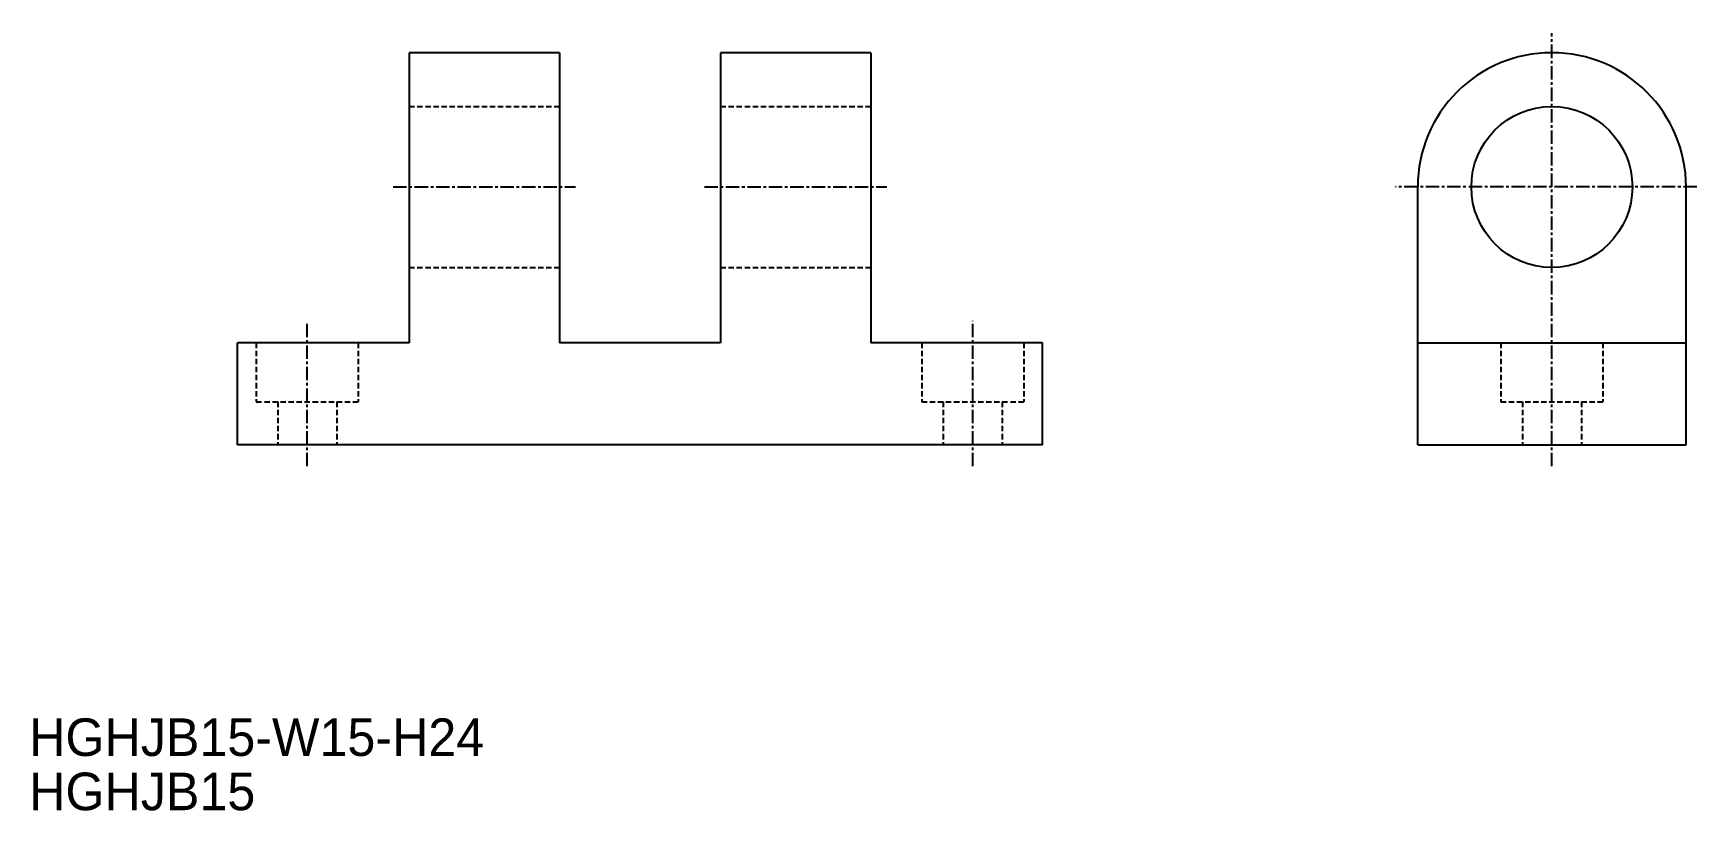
# Model space of a CAD drawing. Extents: x 7 to 162, y 4 to 77.
import ezdxf

# ---------------------------------------------------------------- set-up
doc = ezdxf.new("R2010")
doc.units = 0
doc.linetypes.add('CENTER', pattern=[2, 1.25, -0.25, 0.25, -0.25])
doc.linetypes.add('DASHED', pattern=[0.75, 0.5, -0.25])
doc.layers.get('0').update_dxf_attribs({"linetype": 'CONTINUOUS'})
doc.layers.add('CENTER', color=1, linetype='CENTER')

msp = doc.modelspace()

# ---------------------------------------------------------------- linework, layer by layer
at = {"color": 7, "linetype": 'CONTINUOUS'}
for p, q in [((55.75, 75.06), (41.75, 75.06)), ((41.75, 75.06), (41.75, 48.06)), ((55.75, 75.06), (55.75, 48.06)), ((84.75, 75.06), (70.75, 75.06)), ((70.75, 75.06), (70.75, 48.06)), ((84.75, 75.06), (84.75, 48.06)), ((135.7, 38.56), (135.7, 62.56)), ((160.7, 38.56), (160.7, 62.56)), ((25.75, 38.56), (25.75, 48.06)), ((41.75, 48.06), (25.75, 48.06)), ((70.75, 48.06), (55.75, 48.06)), ((100.75, 48.06), (84.75, 48.06)), ((100.75, 38.56), (100.75, 48.06)), ((135.7, 48.06), (160.7, 48.06)), ((100.75, 38.56), (25.75, 38.56)), ((135.7, 38.56), (160.7, 38.56))]:
    msp.add_line(p, q, dxfattribs=at)
at = {"color": 3, "linetype": 'DASHED'}
for p, q in [((41.75, 70.06), (55.75, 70.06)), ((70.75, 70.06), (84.75, 70.06)), ((41.75, 55.06), (55.75, 55.06)), ((70.75, 55.06), (84.75, 55.06)), ((27.5, 48.06), (27.5, 42.56)), ((37, 48.06), (37, 42.56)), ((89.5, 48.06), (89.5, 42.56)), ((99, 48.06), (99, 42.56)), ((143.45, 48.06), (143.45, 42.56)), ((152.95, 48.06), (152.95, 42.56)), ((27.5, 42.56), (37, 42.56)), ((29.5, 42.56), (29.5, 38.56)), ((35, 42.56), (35, 38.56)), ((89.5, 42.56), (99, 42.56)), ((91.5, 42.56), (91.5, 38.56)), ((97, 42.56), (97, 38.56)), ((143.45, 42.56), (152.95, 42.56)), ((145.45, 42.56), (145.45, 38.56)), ((150.95, 42.56), (150.95, 38.56))]:
    msp.add_line(p, q, dxfattribs=at)
at = {"color": 7, "linetype": 'CONTINUOUS'}
msp.add_circle((148.2, 62.56), 7.5, dxfattribs=at)
msp.add_arc((148.2, 62.56), 12.5, 0, 180, dxfattribs=at)
at = {"layer": 'CENTER', "color": 1, "linetype": 'CENTER'}
for p, q in [((148.2, 36.56), (148.2, 76.87)), ((40.25, 62.56), (57.25, 62.56)), ((69.25, 62.56), (86.25, 62.56)), ((161.7, 62.56), (133.64, 62.56)), ((32.25, 36.56), (32.25, 49.89)), ((94.25, 36.56), (94.25, 50.1))]:
    msp.add_line(p, q, dxfattribs=at)

# ---------------------------------------------------------------- texts
at = {"color": 7, "linetype": 'CONTINUOUS'}
for s, p in [('HGHJB15-W15-H24', (6.34, 9.58)), ('HGHJB15', (6.34, 4.53))]:
    msp.add_text(s, height=3.5, dxfattribs=at).set_placement(p)

doc.saveas('drawing.dxf')
